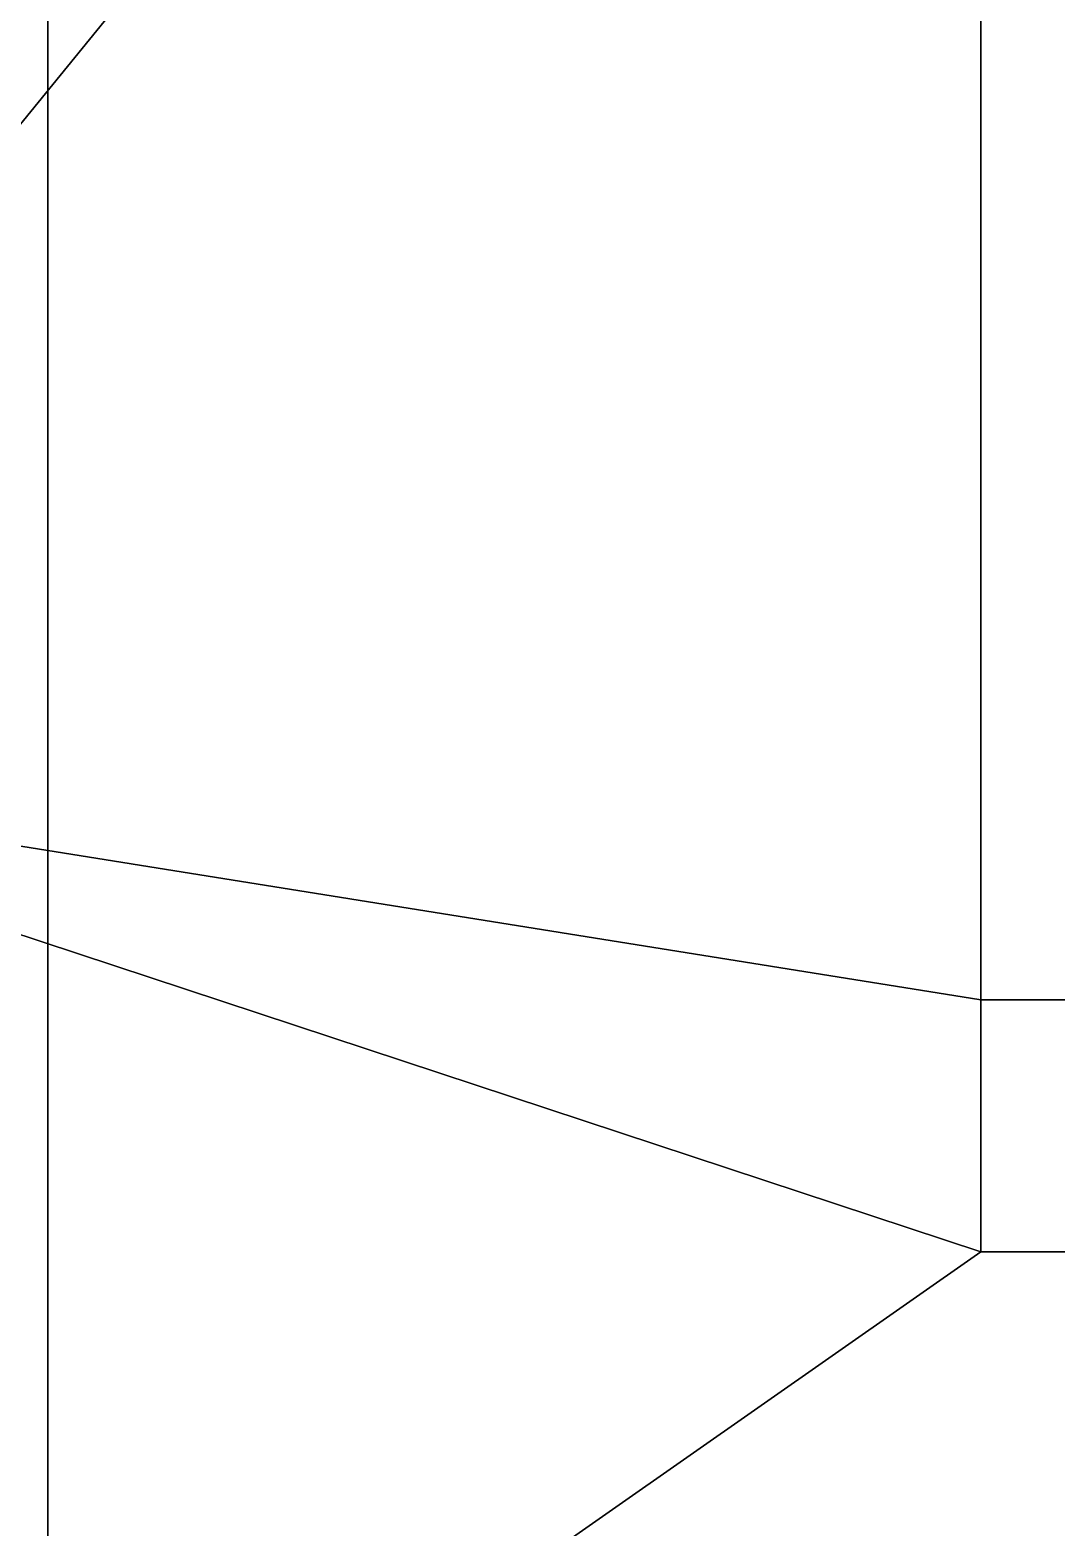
# Model space of a CAD drawing. Header units: millimetres. Extents: x -1.5 to 1.5, y -3.5 to 10.4.
# Drawn here: x -0.942 to -0.249, y -0.876 to 0.135 of the extents above; entities that cross this region are included whole.
import ezdxf

# ---------------------------------------------------------------- set-up
doc = ezdxf.new("R2010")
doc.units = ezdxf.units.MM

msp = doc.modelspace()

# ---------------------------------------------------------------- linework, layer by layer
for points in [[(-0.93, -2.97, 0.33), (-0.93, -3.28, 0.66), (-0.93, 1.16, 1.06), (-0.93, 1.43, 0.33)], [(0.93, -2.48, 0.33), (-0.93, -2.48, 0.33), (-0.93, 1.43, 0.33), (0.93, 1.43, 0.33)], [(-0.93, -3.28, 0.66), (-0.93, -3.28, 0.91), (-0.93, -3.28, 0.91), (-0.93, 1.16, 1.06)], [(-0.93, -3.28, 0.91), (-0.93, -2.56, 1.03), (-0.93, 1.1217, 1.1871), (-0.93, 1.16, 1.06)], [(-0.98, 0.9012, 1.62), (-1.3, -0.36, 1.7), (-0.3, 0.8675, 1.7347)], [(-1.3, -0.36, 1.7), (-0.3, -0.52, 1.91), (-0.3, 0.8675, 1.7347)], [(0.3, -0.52, 1.91), (0.3, 0.8675, 1.7347), (-0.3, 0.8675, 1.7347), (-0.3, -0.52, 1.91)], [(-0.9, -1.11, 1.49), (-0.3, -0.69, 1.91), (-1.3, -0.36, 1.7), (-1.32, -0.81, 1.49)], [(-1.3, -0.36, 1.7), (-0.3, -0.69, 1.91), (-0.3, -0.52, 1.91)], [(0.3, -0.69, 1.91), (0.3, -0.52, 1.91), (-0.3, -0.52, 1.91), (-0.3, -0.69, 1.91)], [(0.9, -1.11, 1.49), (0.3, -0.69, 1.91), (-0.3, -0.69, 1.91), (-0.9, -1.11, 1.49)], [(-1.27, -1.2, 1.49), (-0.9, -1.11, 1.49), (-1.27, -0.8457, 1.49), (-1.27, -1.2, 1.49)]]:
    msp.add_3dface(points)

doc.saveas('drawing.dxf')
